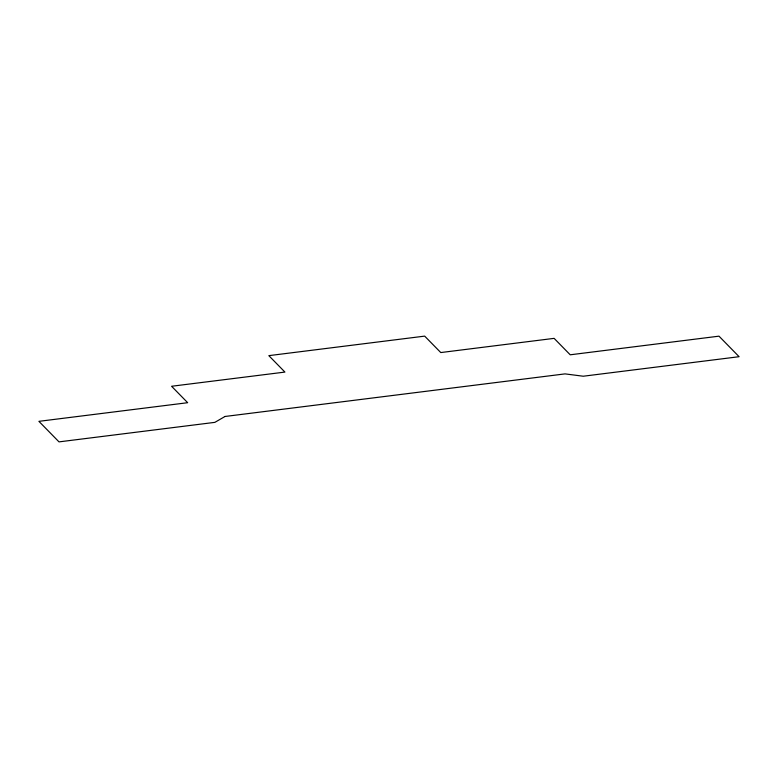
<?xml version="1.0" encoding="UTF-8"?>
<svg xmlns="http://www.w3.org/2000/svg" width="778" height="778" viewBox="0 0 778 778"><rect width="100%" height="100%" fill="white"/><g stroke="black" fill="none" stroke-linecap="round" stroke-linejoin="round"><path stroke-width="1.17" d="M225.017 416.473L214.864 422.357L59.011 441.875L38.9 421.336L187.673 402.703L171.578 386.267L284.923 372.079L268.828 355.643L424.681 336.125L440.776 352.56L554.121 338.362L570.216 354.797L718.989 336.164L739.1 356.703L583.247 376.221L565.052 373.887L225.017 416.473"/></g></svg>
